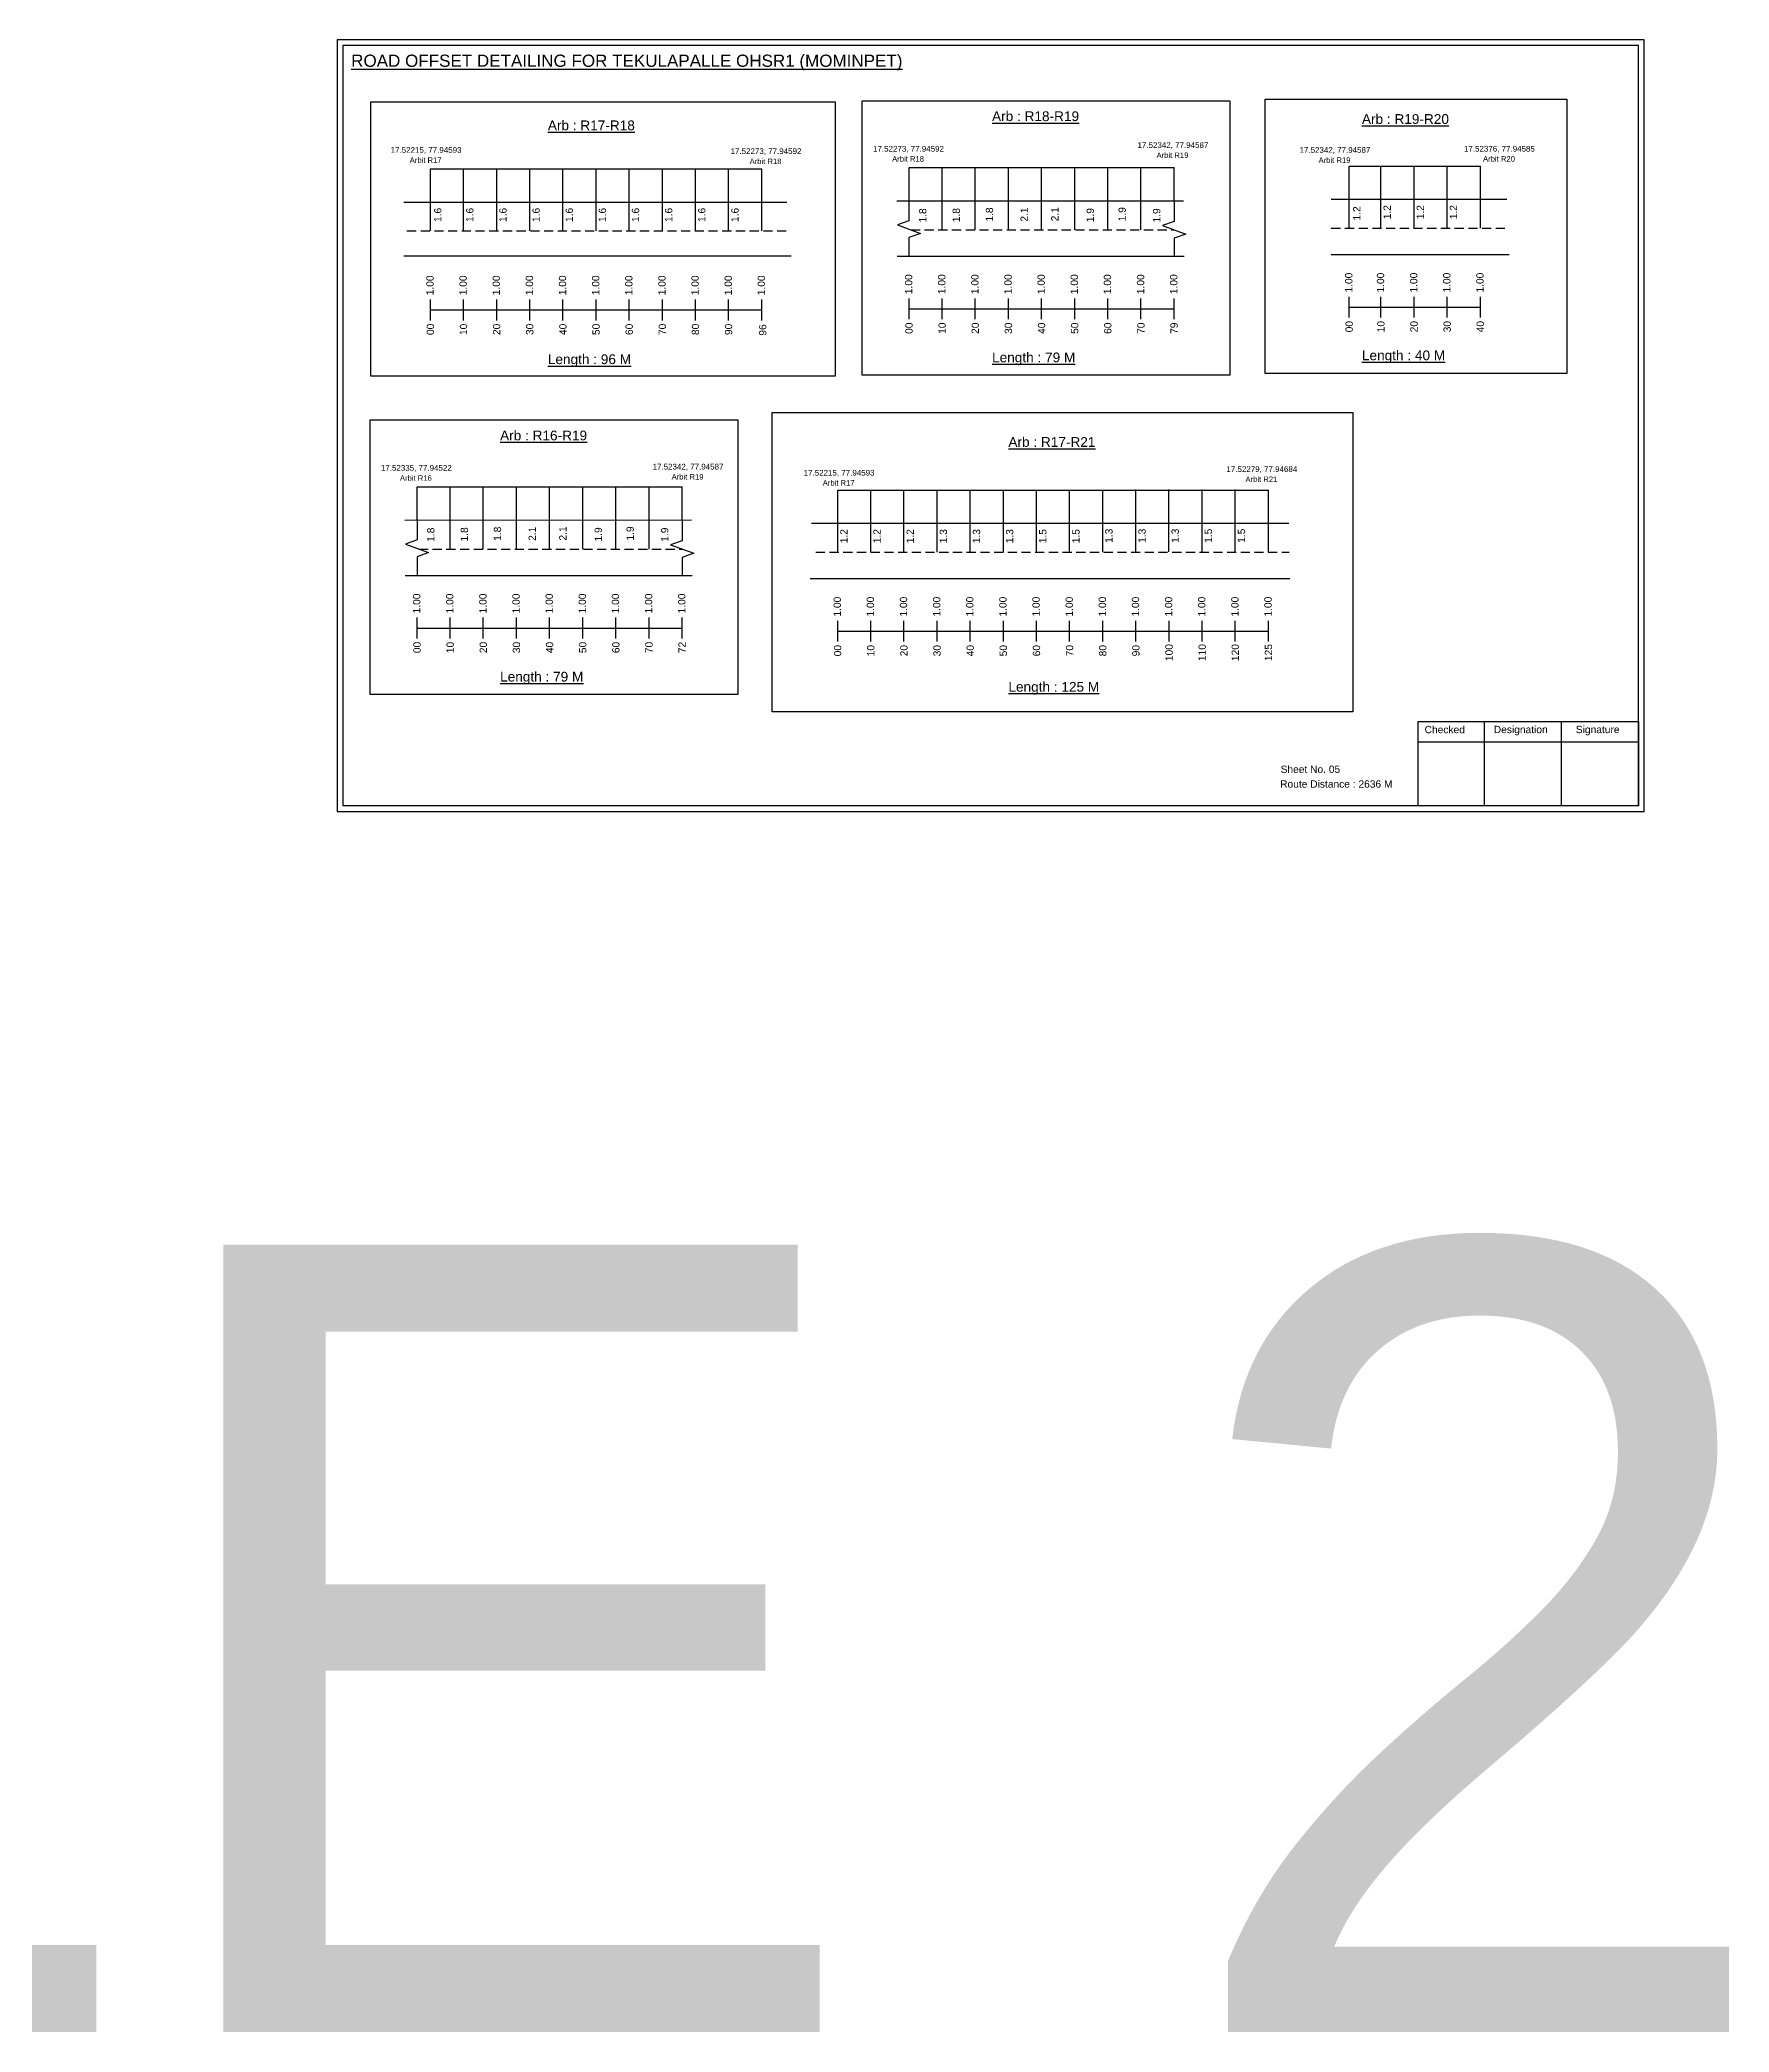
# Model space of a CAD drawing. Header units: inches. Extents: x 1745 to 7876, y -847 to 3138.
# Drawn here: x 6506 to 7199, y 926 to 1744 of the extents above; entities that cross this region are included whole.
import ezdxf

# ---------------------------------------------------------------- set-up
doc = ezdxf.new("R2010")
doc.units = ezdxf.units.IN
doc.header["$MEASUREMENT"] = 0
doc.linetypes.add('DASHED2', pattern=[0.375, 0.25, -0.125])
for name, color, linetype in [('PDF_Geometry', 7, 'Continuous'), ('PDF_Text', 5, 'Continuous'), ('pipe', 5, 'Continuous')]:
    doc.layers.add(name, color=color, linetype=linetype)
doc.styles.add('PDF Arial', font='arial.ttf')
doc.styles.get("Standard").update_dxf_attribs({"font": 'arial.ttf'})

msp = doc.modelspace()

# ---------------------------------------------------------------- linework, layer by layer
at = {"color": 5}
for p, q in [((6665.82, 1691.11), (6801.82, 1691.11)), ((6862.24, 1691.58), (6971.04, 1691.58)), ((7042.88, 1692.24), (7096.71, 1692.24)), ((6660.34, 1560.53), (6769.14, 1560.53)), ((6832.96, 1559.23), (7009.76, 1559.23))]:
    msp.add_line(p, q, dxfattribs=at)
for p, q in [((6665.82, 1665.58), (6665.82, 1691.11)), ((6679.42, 1665.58), (6679.42, 1691.11)), ((6693.02, 1665.58), (6693.02, 1691.11)), ((6706.62, 1665.58), (6706.62, 1691.11)), ((6720.22, 1665.58), (6720.22, 1691.11)), ((6733.82, 1665.58), (6733.82, 1691.11)), ((6747.42, 1665.58), (6747.42, 1691.11)), ((6761.02, 1665.58), (6761.02, 1691.11)), ((6774.62, 1665.58), (6774.62, 1691.11)), ((6788.22, 1665.58), (6788.22, 1691.11)), ((6801.82, 1665.58), (6801.82, 1691.11)), ((6862.24, 1677.93), (6862.24, 1691.58)), ((6875.84, 1666.04), (6875.84, 1691.58)), ((6889.44, 1666.04), (6889.44, 1691.58)), ((6903.04, 1666.04), (6903.04, 1691.58)), ((6916.64, 1666.04), (6916.64, 1691.58)), ((6930.24, 1666.04), (6930.24, 1691.58)), ((6943.84, 1666.04), (6943.84, 1691.58)), ((6957.44, 1666.04), (6957.44, 1691.58)), ((6971.04, 1677.93), (6971.04, 1691.58)), ((7042.88, 1666.7), (7042.88, 1692.24)), ((7055.91, 1666.7), (7055.91, 1692.24)), ((7069.51, 1666.7), (7069.51, 1692.24)), ((7083.11, 1666.7), (7083.11, 1692.24)), ((7096.71, 1666.7), (7096.71, 1692.24)), ((6654.94, 1677.46), (6812.1, 1677.46)), ((6857.25, 1677.93), (6974.86, 1677.98)), ((7035.54, 1678.58), (7107.57, 1678.58)), ((6813.92, 1655.27), (6654.94, 1655.27)), ((6857.39, 1655.24), (6975.17, 1655.24)), ((7035.54, 1655.9), (7108.57, 1655.9)), ((6660.34, 1546.89), (6660.34, 1560.53)), ((6673.94, 1535), (6673.94, 1560.53)), ((6687.54, 1535), (6687.54, 1560.53)), ((6701.14, 1535), (6701.14, 1560.53)), ((6714.74, 1535), (6714.74, 1560.53)), ((6728.34, 1535), (6728.34, 1560.53)), ((6741.94, 1535), (6741.94, 1560.53)), ((6755.54, 1535), (6755.54, 1560.53)), ((6769.14, 1546.88), (6769.14, 1560.53)), ((6832.96, 1533.69), (6832.96, 1559.23)), ((6846.56, 1533.69), (6846.56, 1559.23)), ((6860.16, 1533.69), (6860.16, 1559.23)), ((6873.76, 1533.69), (6873.76, 1559.23)), ((6887.36, 1533.69), (6887.36, 1559.23)), ((6900.96, 1533.69), (6900.96, 1559.23)), ((6914.56, 1533.69), (6914.56, 1559.23)), ((6928.16, 1533.69), (6928.16, 1559.23)), ((6941.76, 1533.69), (6941.76, 1559.23)), ((6955.3, 1533.88), (6955.3, 1559.41)), ((6968.9, 1533.88), (6968.9, 1559.41)), ((6982.5, 1533.88), (6982.5, 1559.41)), ((6996.1, 1533.88), (6996.1, 1559.41)), ((7009.76, 1533.69), (7009.76, 1559.23)), ((6655.34, 1546.88), (6772.96, 1546.94)), ((6822.26, 1545.58), (7018.14, 1545.58)), ((6655.49, 1524.2), (6773.27, 1524.2)), ((6821.72, 1522.89), (7018.55, 1522.93))]:
    msp.add_line(p, q)
at = {"linetype": 'DASHED2', "ltscale": 15}
for p, q in [((6656.21, 1665.58), (6812.1, 1665.58)), ((6863, 1666.04), (6971.04, 1666.04)), ((7035.54, 1666.7), (7108.07, 1666.7)), ((6661.1, 1535), (6769.14, 1535)), ((6824.01, 1533.69), (7018.29, 1533.69))]:
    msp.add_line(p, q, dxfattribs=at)
at = {"color": 217, "true_color": 0x93278f}
for p, q in [((6665.82, 1628.88), (6665.82, 1637.44)), ((6679.42, 1628.88), (6679.42, 1637.44)), ((6693.02, 1628.88), (6693.02, 1637.44)), ((6706.62, 1628.88), (6706.62, 1637.44)), ((6720.22, 1628.88), (6720.22, 1637.44)), ((6733.82, 1628.88), (6733.82, 1637.44)), ((6747.42, 1628.88), (6747.42, 1637.44)), ((6761.02, 1628.88), (6761.02, 1637.44)), ((6774.62, 1628.88), (6774.62, 1637.44)), ((6788.22, 1628.88), (6788.22, 1637.44)), ((6801.82, 1628.88), (6801.82, 1637.44)), ((6862.24, 1629.34), (6862.24, 1637.9)), ((6875.84, 1629.34), (6875.84, 1637.9)), ((6889.44, 1629.34), (6889.44, 1637.9)), ((6903.04, 1629.34), (6903.04, 1637.9)), ((6916.64, 1629.34), (6916.64, 1637.9)), ((6930.24, 1629.34), (6930.24, 1637.9)), ((6943.84, 1629.34), (6943.84, 1637.9)), ((6957.44, 1629.34), (6957.44, 1637.9)), ((6971.04, 1629.34), (6971.04, 1637.9)), ((7042.88, 1630), (7042.88, 1638.56)), ((7055.91, 1630), (7055.91, 1638.56)), ((7069.51, 1630), (7069.51, 1638.56)), ((7083.11, 1630), (7083.11, 1638.56)), ((7096.71, 1630), (7096.71, 1638.56)), ((6665.82, 1633.15), (6801.82, 1633.17)), ((6862.24, 1633.61), (6971.04, 1633.61)), ((7042.88, 1634.27), (7096.71, 1634.28)), ((6660.34, 1498.3), (6660.34, 1506.86)), ((6673.94, 1498.3), (6673.94, 1506.86)), ((6687.54, 1498.3), (6687.54, 1506.86)), ((6701.14, 1498.3), (6701.14, 1506.86)), ((6714.74, 1498.3), (6714.74, 1506.86)), ((6728.34, 1498.3), (6728.34, 1506.86)), ((6741.94, 1498.3), (6741.94, 1506.86)), ((6755.54, 1498.3), (6755.54, 1506.86)), ((6769.14, 1498.3), (6769.14, 1506.86)), ((6832.96, 1497), (6832.96, 1505.55)), ((6846.56, 1497), (6846.56, 1505.55)), ((6860.16, 1497), (6860.16, 1505.55)), ((6873.76, 1497), (6873.76, 1505.55)), ((6887.36, 1497), (6887.36, 1505.55)), ((6900.96, 1497), (6900.96, 1505.55)), ((6914.56, 1497), (6914.56, 1505.55)), ((6928.16, 1497), (6928.16, 1505.55)), ((6941.76, 1497), (6941.76, 1505.55)), ((6955.36, 1497), (6955.36, 1505.55)), ((6968.96, 1497), (6968.96, 1505.55)), ((6982.56, 1497), (6982.56, 1505.55)), ((6996.16, 1497), (6996.16, 1505.55)), ((7009.76, 1497), (7009.76, 1505.55)), ((6660.34, 1502.57), (6769.14, 1502.57)), ((6832.96, 1501.26), (7009.76, 1501.32))]:
    msp.add_line(p, q, dxfattribs=at)
for points in [[(6641.43, 1718.6), (6831.98, 1718.6), (6831.98, 1605.92), (6641.43, 1605.92)], [(6843.01, 1719.06), (6993.87, 1719.06), (6993.87, 1606.38), (6843.01, 1606.38)], [(7008.42, 1719.72), (7132.22, 1719.72), (7132.22, 1607.04), (7008.42, 1607.04)], [(6641.11, 1588.02), (6791.96, 1588.02), (6791.96, 1475.34), (6641.11, 1475.34)]]:
    msp.add_lwpolyline(points, close=True)
at = {"linetype": 'Continuous'}
for points in [[(6862.22, 1678.21), (6862.22, 1669.78), (6857.48, 1668.05), (6866.97, 1664.6), (6862.22, 1662.87), (6862.22, 1655.52)], [(6971.04, 1677.93), (6971.04, 1669.5), (6966.3, 1667.77), (6975.79, 1664.32), (6971.04, 1662.59), (6971.04, 1655.24)], [(6660.32, 1547.17), (6660.32, 1538.73), (6655.58, 1537.01), (6665.06, 1533.56), (6660.32, 1531.83), (6660.32, 1524.48)], [(6769.14, 1546.88), (6769.14, 1538.45), (6764.4, 1536.72), (6773.88, 1533.27), (6769.14, 1531.55), (6769.14, 1524.2)]]:
    msp.add_lwpolyline(points, dxfattribs=at)
at = {"layer": 'PDF_Geometry'}
for points in [[(6627.53, 1744.03), (6627.53, 1427.32), (7164, 1427.32), (7164, 1744.03)], [(6629.85, 1741.7), (6629.85, 1429.74), (7161.58, 1429.74), (7161.58, 1741.7)]]:
    msp.add_lwpolyline(points, close=True, dxfattribs=at)
at = {"layer": 'PDF_Geometry', "color": 242, "true_color": 0xcc1f26}
msp.add_lwpolyline([(7161.58, 1429.64), (7071.24, 1429.64), (7071.24, 1464.26), (7161.58, 1464.26)], close=True, dxfattribs=at)
for points in [[(7098.22, 1464.26), (7098.22, 1429.64)], [(7129.95, 1464.26), (7129.95, 1429.64)], [(7071.24, 1455.88), (7161.58, 1455.88)]]:
    msp.add_lwpolyline(points, dxfattribs=at)
at = {"layer": 'pipe', "color": 0}
msp.add_lwpolyline([(6806.06, 1591.09), (7044.38, 1591.09), (7044.38, 1468.23), (6806.06, 1468.23)], close=True, dxfattribs=at)

# ---------------------------------------------------------------- texts
at = {"color": 242, "true_color": 0xcd2027}
for s, height, p in [('%%UROAD OFFSET DETAILING FOR TEKULAPALLE OHSR1 (MOMINPET)', 5, (6633.3, 1732.96)), ('%%UArb : R17-R18', 4, (6714.01, 1706.93)), ('%%UArb : R18-R19', 4, (6896.32, 1710.68)), ('%%UArb : R19-R20', 4, (7048.12, 1709.53)), ('%%ULength : 96 M', 4, (6714.01, 1610.93)), ('%%ULength : 79 M', 4, (6896.32, 1611.68)), ('%%ULength : 40 M', 4, (7048.12, 1612.53)), ('%%UArb : R16-R19', 4, (6694.42, 1579.63)), ('%%UArb : R17-R21', 4, (6903.03, 1576.96)), ('%%ULength : 79 M', 4, (6694.42, 1480.63)), ('%%ULength : 125 M', 4, (6903.03, 1476.46))]:
    msp.add_text(s, height=height, dxfattribs=at).set_placement(p)
at = {"color": 5}
for s, height, p in [('17.52342, 77.94587', 2.34, (6956, 1699.66)), ('17.52215, 77.94593', 2.34, (6649.5, 1697.66)), ('Arbit R17', 2.246, (6657.32, 1693.54)), ('17.52273, 77.94592', 2.34, (6789, 1697.16)), ('Arbit R18', 2.246, (6796.82, 1693.04)), ('17.52273, 77.94592', 2.34, (6847.5, 1698.16)), ('Arbit R18', 2.246, (6855.32, 1694.04)), ('Arbit R19', 2.246, (6963.82, 1695.54)), ('17.52342, 77.94587', 2.34, (7022.5, 1697.66)), ('Arbit R19', 2.246, (7030.32, 1693.54)), ('17.52376, 77.94585', 2.34, (7090, 1698.16)), ('Arbit R20', 2.246, (7097.82, 1694.04)), ('17.52335, 77.94522', 2.34, (6645.5, 1567.16)), ('Arbit R16', 2.246, (6653.32, 1563.04)), ('17.52342, 77.94587', 2.34, (6757, 1567.66)), ('Arbit R19', 2.246, (6764.82, 1563.54)), ('17.52215, 77.94593', 2.34, (6819, 1565.16)), ('Arbit R17', 2.246, (6826.82, 1561.04)), ('17.52279, 77.94684', 2.34, (6992.5, 1566.66)), ('Arbit R21', 2.246, (7000.32, 1562.54))]:
    msp.add_text(s, height=height, dxfattribs=at).set_placement(p)
for s, p in [('1.6', (6670.33, 1669.25)), ('1.6', (6683.49, 1669.25)), ('1.6', (6697.09, 1669.25)), ('1.6', (6710.69, 1669.25)), ('1.6', (6724.29, 1669.25)), ('1.6', (6737.89, 1669.25)), ('1.6', (6751.49, 1669.25)), ('1.6', (6765.09, 1669.25)), ('1.6', (6778.69, 1669.25)), ('1.6', (6792.29, 1669.25)), ('1.8', (6869.37, 1669.03)), ('1.8', (6883.12, 1669.16)), ('1.8', (6896.74, 1669.41)), ('2.1', (6911, 1669.41)), ('2.1', (6923.59, 1669.54)), ('1.9', (6938.11, 1669.16)), ('1.9', (6951.21, 1669.54)), ('1.9', (6965.38, 1669.04)), ('1.2', (7047.51, 1669.87)), ('1.2', (7059.98, 1670.37)), ('1.2', (7073.58, 1670.37)), ('1.2', (7087.18, 1670.37)), ('1.8', (6667.47, 1537.98)), ('1.8', (6681.22, 1538.11)), ('1.8', (6694.84, 1538.37)), ('2.1', (6709.1, 1538.37)), ('2.1', (6721.69, 1538.5)), ('1.9', (6736.21, 1538.11)), ('1.9', (6749.31, 1538.5)), ('1.9', (6763.47, 1538)), ('1.2', (6837.03, 1537.37)), ('1.2', (6850.63, 1537.37)), ('1.2', (6864.23, 1537.37)), ('1.3', (6877.83, 1537.37)), ('1.3', (6891.43, 1537.37)), ('1.3', (6905.03, 1537.37)), ('1.5', (6918.63, 1537.37)), ('1.5', (6932.23, 1537.37)), ('1.3', (6945.77, 1537.55)), ('1.3', (6959.37, 1537.55)), ('1.3', (6972.97, 1537.55)), ('1.5', (6986.57, 1537.55)), ('1.5', (7000.17, 1537.55))]:
    msp.add_text(s, height=3, rotation=90).set_placement(p)
at = {"color": 217, "true_color": 0x93278f}
for s, p in [('1.00', (6667.14, 1639.17)), ('1.00', (6680.74, 1639.17)), ('1.00', (6694.34, 1639.17)), ('1.00', (6707.94, 1639.17)), ('1.00', (6721.54, 1639.17)), ('1.00', (6735.14, 1639.17)), ('1.00', (6748.74, 1639.17)), ('1.00', (6762.34, 1639.17)), ('1.00', (6775.94, 1639.17)), ('1.00', (6789.54, 1639.17)), ('1.00', (6803.14, 1639.17)), ('1.00', (6863.57, 1639.64)), ('1.00', (6877.17, 1639.64)), ('1.00', (6890.77, 1639.64)), ('1.00', (6904.37, 1639.64)), ('1.00', (6917.97, 1639.64)), ('1.00', (6931.57, 1639.64)), ('1.00', (6945.17, 1639.64)), ('1.00', (6958.77, 1639.64)), ('1.00', (6972.37, 1639.64)), ('1.00', (7044.21, 1640.3)), ('1.00', (7057.24, 1640.3)), ('1.00', (7070.84, 1640.3)), ('1.00', (7084.44, 1640.3)), ('1.00', (7098.04, 1640.3)), ('00', (6863.72, 1623.32)), ('10', (6877.32, 1623.32)), ('20', (6890.92, 1623.32)), ('30', (6904.52, 1623.32)), ('40', (6918.12, 1623.32)), ('50', (6931.72, 1623.32)), ('60', (6945.32, 1623.32)), ('70', (6958.92, 1623.32)), ('79', (6972.52, 1623.32)), ('00', (7044.36, 1623.97)), ('10', (7057.39, 1623.97)), ('20', (7070.99, 1623.97)), ('30', (7084.59, 1623.97)), ('40', (7098.19, 1623.97)), ('00', (6667.29, 1622.85)), ('10', (6680.89, 1622.85)), ('20', (6694.49, 1622.85)), ('30', (6708.09, 1622.85)), ('40', (6721.69, 1622.85)), ('50', (6735.29, 1622.85)), ('60', (6748.89, 1622.85)), ('70', (6762.49, 1622.85)), ('80', (6776.09, 1622.85)), ('90', (6789.69, 1622.85)), ('96', (6803.67, 1622.6)), ('1.00', (6661.66, 1508.59)), ('1.00', (6675.26, 1508.59)), ('1.00', (6688.86, 1508.59)), ('1.00', (6702.46, 1508.59)), ('1.00', (6716.06, 1508.59)), ('1.00', (6729.66, 1508.59)), ('1.00', (6743.26, 1508.59)), ('1.00', (6756.86, 1508.59)), ('1.00', (6770.46, 1508.59)), ('1.00', (6834.28, 1507.29)), ('1.00', (6847.88, 1507.29)), ('1.00', (6861.48, 1507.29)), ('1.00', (6875.08, 1507.29)), ('1.00', (6888.68, 1507.29)), ('1.00', (6902.28, 1507.29)), ('1.00', (6915.88, 1507.29)), ('1.00', (6929.48, 1507.29)), ('1.00', (6943.08, 1507.29)), ('1.00', (6956.68, 1507.29)), ('1.00', (6970.28, 1507.29)), ('1.00', (6983.88, 1507.29)), ('1.00', (6997.48, 1507.29)), ('1.00', (7011.08, 1507.29)), ('00', (6661.82, 1492.27)), ('10', (6675.42, 1492.27)), ('20', (6689.02, 1492.27)), ('30', (6702.62, 1492.27)), ('40', (6716.22, 1492.27)), ('50', (6729.82, 1492.27)), ('60', (6743.42, 1492.27)), ('70', (6757.02, 1492.27)), ('72', (6770.62, 1492.27)), ('00', (6834.44, 1490.97)), ('10', (6848.04, 1490.97)), ('20', (6861.64, 1490.97)), ('30', (6875.24, 1490.97)), ('40', (6888.84, 1490.97)), ('50', (6902.44, 1490.97)), ('60', (6916.04, 1490.97)), ('70', (6929.64, 1490.97)), ('80', (6943.24, 1490.97)), ('90', (6956.84, 1490.97)), ('100', (6970.44, 1489.02)), ('110', (6984.04, 1489.02)), ('120', (6997.64, 1489.02)), ('125', (7011.24, 1489.02))]:
    msp.add_text(s, height=3, rotation=90, dxfattribs=at).set_placement(p)
for s, height, p in [('Route Distance : 2636 M', 3, (7014.55, 1437.07)), ('Sheet No. 05', 3, (7014.74, 1443.12)), ('TEKELAPALLE 2', 323.2909, (3707.23, 926.22))]:
    msp.add_text(s, height=height).set_placement(p)
at = {"layer": 'PDF_Text', "color": 7, "attachment_point": 7, "style": 'PDF Arial'}
for s, insert, char_height in [('Checked', (7073.84, 1459.37), 3.001), ('Designation', (7102.22, 1458.54), 3.0006), ('Signature', (7135.9, 1458.54), 3.001)]:
    msp.add_mtext(s, dxfattribs=dict(at, insert=insert, char_height=char_height))

doc.saveas('drawing.dxf')
